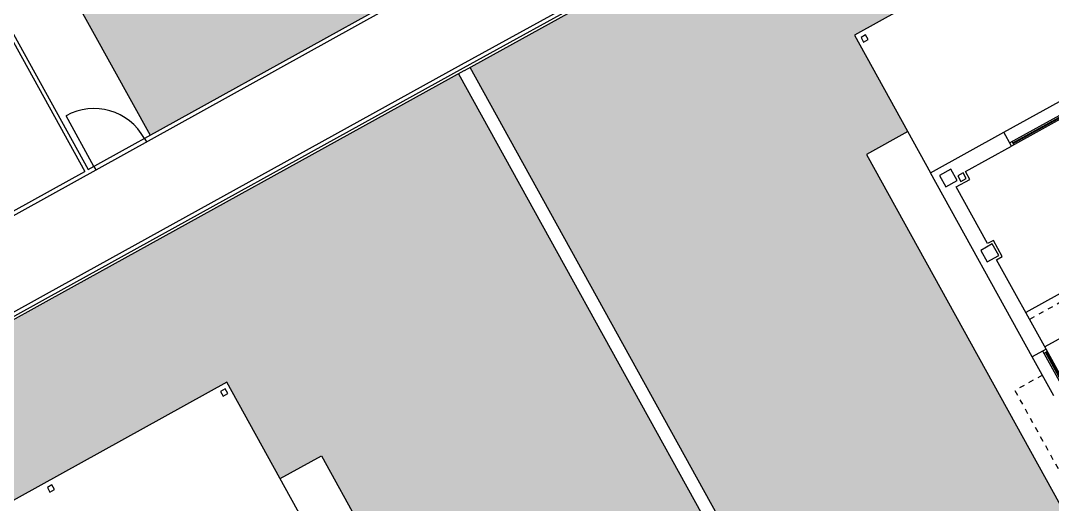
# Model space of a CAD drawing. Header units: millimetres. Extents: x 441061 to 442903, y 4515148 to 4515613.
# Drawn here: x 441653.31 to 441672.98, y 4515553.85 to 4515563.06 of the extents above; entities that cross this region are included whole.
import ezdxf

# ---------------------------------------------------------------- set-up
doc = ezdxf.new("R2010")
doc.units = ezdxf.units.MM
doc.linetypes.add('RAYITAS', pattern=[0.375, 0.25, -0.125])
doc.layers.add('01_cesped', color=7, linetype='Continuous', true_color=0x659a66)
for name, color, linetype in [('01_mono BAJA', 2, 'Continuous'), ('01_piscinas', 254, 'Continuous'), ('01_proyección', 4, 'RAYITAS')]:
    doc.layers.add(name, color=color, linetype=linetype)

# ---------------------------------------------------------------- blocks, each defined once
blk = doc.blocks.new('A$C6A825EFA')
at = {"layer": '01_mono BAJA', "color": 254}
for p, q in [((15.4, 7.855, 0), (15.4, 7.005, 0)), ((15.428, 7.055, 0), (15.428, 7.805, 0)), ((15.442, 7.055, 0), (15.442, 7.805, 0)), ((15.47, 7.855, 0), (15.47, 7.005, 0)), ((15.7, 7.855, 0), (15.7, 7.005, 0)), ((12.3, 6.955, 0), (15.4, 6.955, 0)), ((15.47, 7.055, 0), (15.4, 7.055, 0)), ((15.4, 7.005, 0), (15.7, 7.005, 0)), ((15.4, 7.005, 0), (15.4, 5.055, 0)), ((15.7, 7.005, 0), (15.7, 3, 0)), ((12.3, 6.205, 0), (15.4, 6.205, 0)), ((15.4, 4.705, 0), (15.4, 3.47, 0)), ((15.4, 3.47, 0), (15.105, 3.47, 0)), ((15.105, 3.47, 0), (15.105, 3.3, 0)), ((11.3, 3.3, 0), (14.1, 3.3, 0)), ((11.3, 3.23, 0), (14.1, 3.23, 0)), ((14.05, 3.272, 0), (12.35, 3.272, 0)), ((14.05, 3.258, 0), (12.35, 3.258, 0)), ((14.05, 3.3, 0), (14.05, 3.23, 0)), ((15.105, 3.3, 0), (14.1, 3.3, 0)), ((14.1, 3.3, 0), (14.1, 3, 0)), ((0, 3), (0, 0, 0)), ((14.1, 3, 0), (11.3, 3, 0)), ((15.7, 3, 0), (14.1, 3, 0)), ((15.7, 0, 0), (15.7, 3)), ((0, 0, 0), (15.7, 0, 0))]:
    blk.add_line(p, q, dxfattribs=at)
at = {"layer": '01_mono BAJA', "color": 254, "elevation": 0}
blk.add_lwpolyline([(15.4, 5.055), (15.275, 5.055), (15.275, 4.705), (15.4, 4.705)], dxfattribs=at)
at = {"layer": '01_mono BAJA', "color": 254}
for points in [[(15.325, 4.755), (15.575, 4.755), (15.575, 5.005), (15.325, 5.005), (15.325, 4.755)], [(15.325, 3.125), (15.575, 3.125), (15.575, 3.375), (15.325, 3.375), (15.325, 3.125)], [(3.965, 0.2), (3.865, 0.2), (3.865, 0.1), (3.965, 0.1)]]:
    blk.add_lwpolyline(points, close=True, dxfattribs=at)
at = {"layer": '01_mono BAJA', "color": 254, "elevation": 0}
for points in [[(15.275, 3.42), (15.155, 3.42), (15.155, 3.3), (15.275, 3.3)], [(0.19, 0.2), (0.09, 0.2), (0.09, 0.1), (0.19, 0.1)], [(15.61, 0.2), (15.51, 0.2), (15.51, 0.1), (15.61, 0.1)]]:
    blk.add_lwpolyline(points, close=True, dxfattribs=at)
at = {"layer": '01_proyección', "color": 120, "ltscale": 0.25}
blk.add_line((12.3, 6.355, 0), (15.4, 6.355, 0), dxfattribs=at)
at = {"layer": '01_proyección', "color": 120, "ltscale": 0.25, "elevation": 0}
blk.add_lwpolyline([(15.7, 7.405), (16.3, 7.405), (16.3, 13.1), (-0.6, 13.1), (-0.6, 7.405), (0, 7.405)], dxfattribs=at)

msp = doc.modelspace()

# ---------------------------------------------------------------- hatches: boundary and pattern name
at = {"layer": '01_cesped', "true_color": 0xc1d7c2}
h = msp.add_hatch(color=9, dxfattribs=at)
h.dxf.hatch_style = 1
h.paths.add_polyline_path([(441646.065, 4515575.64), (441654.339, 4515578.038), (441661.945, 4515564.295), (441655.777, 4515560.881), (441654.432, 4515563.31), (441655.438, 4515563.867), (441654.881, 4515564.873), (441659.169, 4515567.246), (441654.956, 4515574.858), (441649.356, 4515571.759), (441652.843, 4515565.458), (441651.968, 4515564.974)])
h = msp.add_hatch(color=9, dxfattribs=at)
h.dxf.hatch_style = 1
h.paths.add_polyline_path([(441671.976, 4515543.922), (441672.247, 4515544.072), (441668.449, 4515550.935), (441673.261, 4515553.598), (441669.434, 4515560.514), (441670.222, 4515560.95), (441669.205, 4515562.787), (441675.986, 4515566.539), (441674.553, 4515569.18), (441673.297, 4515568.499), (441671.794, 4515567.662), (441670.037, 4515566.684), (441668.503, 4515565.836), (441667.111, 4515565.065), (441665.449, 4515564.145), (441664.425, 4515563.579), (441663.331, 4515562.975), (441661.878, 4515562.171)])
h = msp.add_hatch(color=9, dxfattribs=at)
h.dxf.hatch_style = 1
h.paths.add_polyline_path([(441649.029, 4515555.057), (441661.658, 4515562.052), (441671.757, 4515543.801), (441671.488, 4515543.653), (441667.683, 4515550.525), (441662.871, 4515547.861), (441659.043, 4515554.776), (441658.258, 4515554.342), (441657.241, 4515556.179), (441650.48, 4515552.436)])

# ---------------------------------------------------------------- linework, layer by layer
at = {"layer": '01_piscinas'}
for p, q in [((441646.065, 4515575.64, 0), (441654.596, 4515560.227, 0)), ((441645.991, 4515575.619, 0), (441654.53, 4515560.191, 0)), ((441651.264, 4515558.298, 0), (441662.047, 4515564.265, 0)), ((441653.875, 4515564.317, 0), (441655.777, 4515560.881, 0)), ((441654.596, 4515560.227, 0), (441661.945, 4515564.295, 0)), ((441661.768, 4515562.112), (441664.383, 4515563.556)), ((441653.854, 4515557.745), (441661.767, 4515562.112)), ((441671.976, 4515543.922), (441661.877, 4515562.172)), ((441661.658, 4515562.052), (441671.757, 4515543.801)), ((441654.705, 4515560.288, 0), (441654.173, 4515561.25, 0)), ((441670.222, 4515560.95), (441669.434, 4515560.514)), ((441655.667, 4515560.82, 0), (441655.704, 4515560.755, 0)), ((441669.434, 4515560.514), (441673.261, 4515553.598)), ((441651.293, 4515558.399, 0), (441654.53, 4515560.191, 0)), ((441654.705, 4515560.288, 0), (441654.741, 4515560.222, 0)), ((441648.914, 4515555.007), (441653.854, 4515557.745)), ((441658.255, 4515554.34), (441659.043, 4515554.776)), ((441659.043, 4515554.776), (441662.871, 4515547.861))]:
    msp.add_line(p, q, dxfattribs=at)
for points in [[(441723.299, 4515584.322, 0.016487), (441719.438, 4515583.992, 0.014757), (441712, 4515582.885, 0.006475), (441706.223, 4515581.582, 0.008166), (441698.99, 4515579.727, 0.021654), (441689.87, 4515576.612, 0.020322), (441681.587, 4515572.981, 0.00713), (441676.028, 4515570.121, 0.000222), (441675.856, 4515570.029), (441674.567, 4515569.33), (441673.278, 4515568.631, 0.002681), (441671.226, 4515567.485), (441664.324, 4515563.666), (441661.709, 4515562.223), (441653.795, 4515557.855), (441648.852, 4515555.116), (441635.682, 4515547.817), (441635.568, 4515547.753), (441646.35, 4515529.756)], [(441723.297, 4515584.247, 0.016462), (441719.447, 4515583.918, 0.014755), (441712.014, 4515582.812, 0.006474), (441706.241, 4515581.509, 0.008165), (441699.01, 4515579.655, 0.021653), (441689.898, 4515576.542, 0.020322), (441681.62, 4515572.914, 0.00713), (441676.063, 4515570.055, 0.000222), (441675.892, 4515569.963), (441674.603, 4515569.264), (441673.314, 4515568.565, 0.002681), (441671.262, 4515567.419), (441664.36, 4515563.6), (441661.745, 4515562.157), (441653.831, 4515557.79), (441648.888, 4515555.05), (441635.719, 4515547.751), (441635.672, 4515547.725), (441646.415, 4515529.795)]]:
    msp.add_lwpolyline(points, format="xyb", dxfattribs=at)
msp.add_arc((441654.705, 4515560.288, 0), 1.1, 28.9622, 118.9497, dxfattribs=at)

# ---------------------------------------------------------------- block references
at = {"layer": '01_mono BAJA'}
for p, rotation in [((441682.942, 4515570.389, 0), 208.9585834453381), ((441657.238, 4515556.178, 0), 208.9708206629034)]:
    msp.add_blockref('A$C6A825EFA', p, dxfattribs=dict(at, rotation=rotation))

doc.saveas('drawing.dxf')
